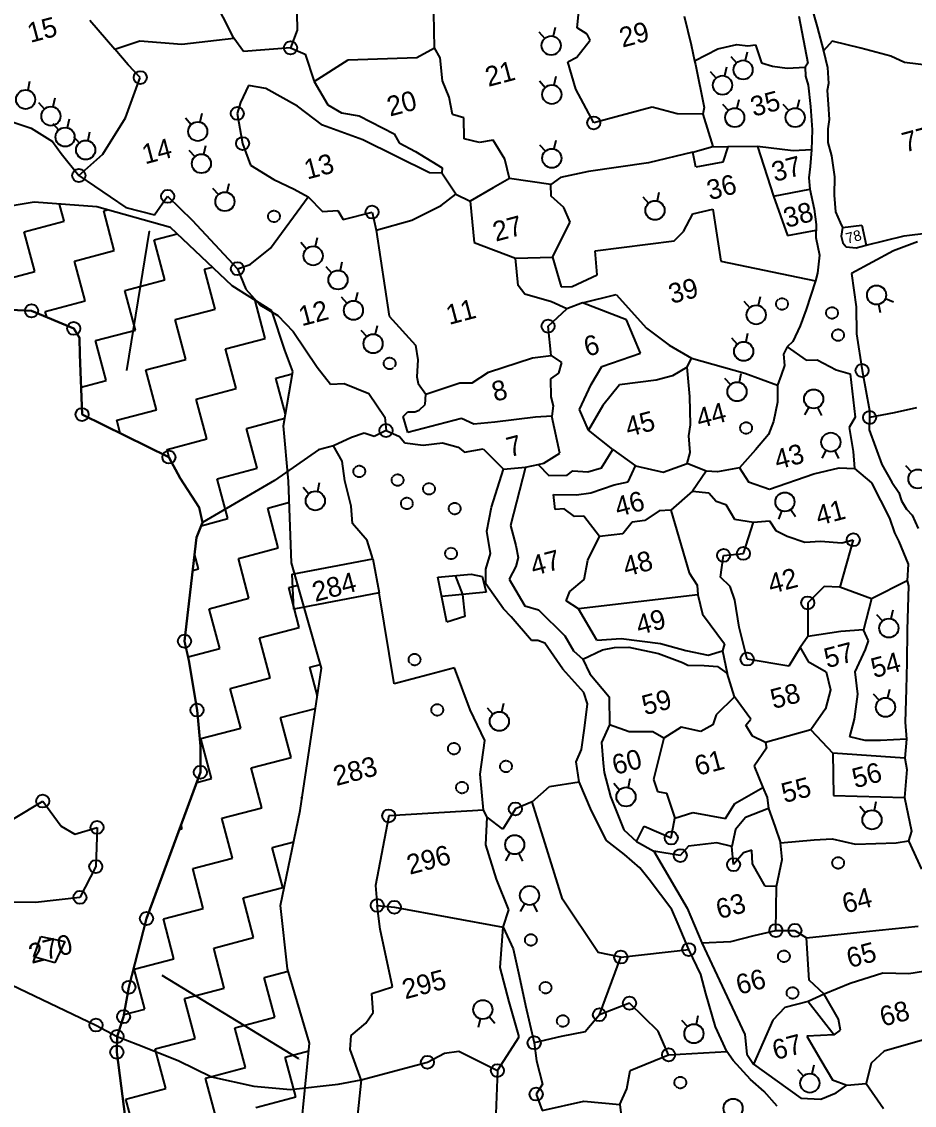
# Model space of a CAD drawing. Header units: metres. Extents: x 330937 to 336084, y 1797906 to 1802493.
# Drawn here: x 332358 to 333215, y 1799853 to 1800894 of the extents above; entities that cross this region are included whole.
import ezdxf
from ezdxf.enums import TextEntityAlignment as Align

# ---------------------------------------------------------------- set-up
doc = ezdxf.new("R2010")
doc.units = ezdxf.units.M
doc.header["$MEASUREMENT"] = 0
doc.linetypes.add('ACAD_ISO02W100', pattern=[15, 12, -3])
for name, color, linetype in [('OFF', 1, 'Continuous'), ('POLY_HATCH', 12, 'Continuous'), ('POLY_PARCEL', 6, 'Continuous'), ('POLY_WATER', 4, 'Continuous'), ('SYM_ABADI', 1, 'Continuous'), ('SYM_ARROW', 1, 'Continuous'), ('TEXT_PARCEL', 7, 'Continuous')]:
    doc.layers.add(name, color=color, linetype=linetype)
doc.styles.add('TEXT_MAP', font='', dxfattribs={"height": 0.4})
doc.styles.get('TEXT_MAP').set_extended_font_data('Kruti Dev 050')

msp = doc.modelspace()

# ---------------------------------------------------------------- linework, layer by layer
for p, q in [((332869.9, 1800888), (332868.1, 1800879.8)), ((332854.2, 1800883.8), (332859.9, 1800877.6)), ((333038.6, 1800860.4), (333044.2, 1800854.2)), ((333054.2, 1800864.5), (333052.4, 1800856.3)), ((333034.5, 1800849.9), (333032.7, 1800841.7)), ((332365.2, 1800836.1), (332363.4, 1800827.9)), ((332854.9, 1800836.8), (332860.5, 1800830.6)), ((332870.5, 1800840.9), (332868.7, 1800832.7)), ((333018.8, 1800845.7), (333024.5, 1800839.5)), ((332373.9, 1800816), (332379.5, 1800809.8)), ((332389.5, 1800820.1), (332387.7, 1800811.9)), ((333030.6, 1800814.6), (333036.3, 1800808.4)), ((333046.3, 1800818.7), (333044.4, 1800810.5)), ((333088.6, 1800814.6), (333094.2, 1800808.4)), ((333104.2, 1800818.7), (333102.4, 1800810.5)), ((332530.5, 1800805.5), (332528.7, 1800797.3)), ((332387.4, 1800796), (332393.1, 1800789.8)), ((332403.1, 1800800.1), (332401.3, 1800791.9)), ((332514.9, 1800801.4), (332520.5, 1800795.1)), ((332407.3, 1800783.5), (332412.9, 1800777.3)), ((332422.9, 1800787.7), (332421.1, 1800779.5)), ((332534, 1800774.5), (332532.2, 1800766.3)), ((332854.9, 1800775.5), (332860.6, 1800769.3)), ((332870.6, 1800779.7), (332868.7, 1800771.5)), ((332518.3, 1800770.4), (332524, 1800764.2)), ((332541, 1800733.9), (332546.6, 1800727.7)), ((332556.6, 1800738), (332554.8, 1800729.8)), ((332954, 1800725.5), (332959.6, 1800719.3)), ((332969.6, 1800729.7), (332967.8, 1800721.5)), ((332625.7, 1800681.9), (332631.3, 1800675.7)), ((332641.3, 1800686), (332639.5, 1800677.8)), ((332649.6, 1800658.7), (332655.2, 1800652.5)), ((332665.2, 1800662.8), (332663.4, 1800654.6)), ((332664.4, 1800629.6), (332670, 1800623.3)), ((332680, 1800633.7), (332678.2, 1800625.5)), ((333066.8, 1800629.4), (333065, 1800621.2)), ((333194.9, 1800624.5), (333187.1, 1800627.7)), ((333051.2, 1800625.2), (333056.8, 1800619)), ((333182.5, 1800614.1), (333180.7, 1800622.2)), ((332683.3, 1800597.6), (332689, 1800591.3)), ((332699, 1800601.7), (332697.1, 1800593.5)), ((333039.2, 1800590.2), (333044.8, 1800583.9)), ((333054.8, 1800594.3), (333053, 1800586.1)), ((333048.4, 1800555.5), (333046.6, 1800547.3)), ((333032.7, 1800551.4), (333038.4, 1800545.2)), ((333109.7, 1800516), (333113.8, 1800523.4)), ((333125.9, 1800515.6), (333122.2, 1800523.2)), ((333126.2, 1800474.5), (333130.2, 1800481.8)), ((333142.4, 1800474.1), (333138.7, 1800481.6)), ((333206.4, 1800467.6), (333212.1, 1800461.4)), ((332643.4, 1800450.7), (332641.6, 1800442.5)), ((332627.8, 1800446.6), (332633.4, 1800440.4)), ((333084.9, 1800415.9), (333087.6, 1800423.8)), ((333100.9, 1800418.3), (333096, 1800425.1)), ((333194.2, 1800328.6), (333192.4, 1800320.4)), ((333178.6, 1800324.4), (333184.2, 1800318.2)), ((333175.3, 1800248.3), (333181, 1800242.1)), ((333191, 1800252.5), (333189.2, 1800244.3)), ((332804.5, 1800234.8), (332810.2, 1800228.6)), ((332820.2, 1800238.9), (332818.3, 1800230.7)), ((332926.2, 1800162.4), (332931.8, 1800156.1)), ((332941.8, 1800166.5), (332940, 1800158.3)), ((333162.4, 1800140.3), (333168, 1800134.1)), ((333178, 1800144.5), (333176.2, 1800136.3)), ((332822.7, 1800088), (332826.7, 1800095.4)), ((332838.9, 1800087.6), (332835.2, 1800095.2)), ((332836.8, 1800039.2), (332840.9, 1800046.6)), ((332853, 1800038.8), (332849.3, 1800046.4)), ((332796.2, 1799928), (332798.2, 1799936.1)), ((332811.9, 1799931.6), (332806.5, 1799938)), ((332991.4, 1799934.9), (332997, 1799928.7)), ((333007, 1799939), (333005.2, 1799930.8)), ((333118.3, 1799891.6), (333116.5, 1799883.4)), ((333102.6, 1799887.4), (333108.3, 1799881.2))]:
    msp.add_line(p, q)
for centre, radius in [((332866.1, 1800870.8), 9.19), ((332615.8, 1800868.6), 6.28), ((333050.4, 1800847.4), 9.19), ((332471.5, 1800840), 6.28), ((333030.7, 1800832.7), 9.19), ((332361.4, 1800819), 9.19), ((332866.7, 1800823.8), 9.19), ((332385.7, 1800803), 9.19), ((332564.7, 1800805.6), 6.28), ((333042.4, 1800801.6), 9.19), ((333100.4, 1800801.6), 9.19), ((332526.7, 1800788.3), 9.19), ((332907, 1800796.5), 6.28), ((332399.3, 1800782.9), 9.19), ((332419.1, 1800770.5), 9.19), ((332569.8, 1800776.6), 6.28), ((332530.2, 1800757.4), 9.19), ((332866.7, 1800762.5), 9.19), ((332412.5, 1800746), 6.28), ((332497.8, 1800726), 6.28), ((332552.8, 1800720.9), 9.19), ((332965.8, 1800712.5), 9.19), ((332694.1, 1800710.9), 6.28), ((332637.5, 1800668.9), 9.19), ((332564.8, 1800656.5), 6.28), ((332661.4, 1800645.7), 9.19), ((333178.6, 1800631.2), 9.19), ((332367.1, 1800616), 6.28), ((332676.2, 1800616.5), 9.19), ((333063, 1800612.2), 9.19), ((332863.1, 1800601.3), 6.28), ((332407.6, 1800599.1), 6.28), ((332695.1, 1800584.5), 9.19), ((333051, 1800577.1), 9.19), ((333164.7, 1800558.7), 6.28), ((333044.6, 1800538.4), 9.19), ((333118.2, 1800531.4), 9.19), ((332415.6, 1800516.4), 6.28), ((333171.9, 1800513.6), 6.28), ((332707.5, 1800501.1), 6.28), ((333134.7, 1800489.9), 9.19), ((332499, 1800475.6), 6.28), ((333218.3, 1800454.6), 9.19), ((332639.6, 1800433.6), 9.19), ((333090.6, 1800432.5), 9.19), ((333156.2, 1800396.2), 6.28), ((333050.7, 1800383.1), 6.28), ((333031.7, 1800381.2), 6.28), ((333112.5, 1800335.5), 6.28), ((333190.4, 1800311.4), 9.19), ((332514, 1800298.8), 6.28), ((333054.3, 1800281.6), 6.28), ((333187.2, 1800235.3), 9.19), ((332526, 1800232.6), 6.28), ((332816.3, 1800221.8), 9.19), ((332529.2, 1800172.9), 6.28), ((332377.9, 1800145.2), 6.28), ((332938, 1800149.3), 9.19), ((332831.7, 1800137.7), 6.28), ((332710.1, 1800131), 6.28), ((333174.2, 1800127.3), 9.19), ((332430, 1800120), 6.28), ((332831.1, 1800103.4), 9.19), ((332981.4, 1800109.8), 6.28), ((332990.1, 1800092.9), 6.28), ((332428.8, 1800082.3), 6.28), ((333041.3, 1800084.2), 6.28), ((332413.6, 1800052.8), 6.28), ((332845.3, 1800054.6), 9.19), ((332699.1, 1800045.1), 6.28), ((332715.5, 1800043.3), 6.28), ((332477.5, 1800032.5), 6.28), ((333081.9, 1800020.9), 6.28), ((333100.2, 1800021.1), 6.28), ((332998.2, 1800002.6), 6.28), ((332933, 1799995.4), 6.28), ((332460.6, 1799966.5), 6.28), ((332800.5, 1799945), 9.19), ((332941.3, 1799951.2), 6.28), ((332455.5, 1799938.2), 6.28), ((332912.4, 1799940.1), 6.28), ((332429, 1799930.1), 6.28), ((333003.2, 1799921.9), 9.19), ((332449.2, 1799919.2), 6.28), ((332449, 1799904.1), 6.28), ((332849.8, 1799913.2), 6.28), ((332747.3, 1799894.4), 6.28), ((332978.9, 1799901.6), 6.28), ((332814.5, 1799886.4), 6.28), ((333114.5, 1799874.4), 9.19), ((332851.7, 1799863.9), 6.28), ((333040.8, 1799850.2), 9.19)]:
    msp.add_circle(centre, radius)
at = {"linetype": 'ACAD_ISO02W100', "ltscale": 0.03}
for centre in [(332599.9, 1800706.7), (333087.8, 1800622.6), (333135.8, 1800614), (333141.6, 1800592.7), (332711, 1800565.5), (333053.3, 1800503.5), (332681.8, 1800461.8), (332718.6, 1800453.5), (332748.8, 1800445.1), (332727.5, 1800431.1), (332773.4, 1800426.1), (332770, 1800383), (332734.9, 1800281.1), (332756.7, 1800232.8), (332772.7, 1800195.6), (332822.7, 1800178.5), (332780.5, 1800158.2), (333141.7, 1800085.9), (332846.6, 1800011.9), (333089.6, 1799996.2), (332860.7, 1799966.1), (333097.9, 1799961), (332877.3, 1799934.1), (332990.1, 1799874.9)]:
    msp.add_circle(centre, 5.61, dxfattribs=at)
at = {"layer": 'OFF'}
for p, q in [((333030.8, 1800289.4), (333035.1, 1800268.1)), ((333150.1, 1799872.3), (333168.6, 1799874))]:
    msp.add_line(p, q, dxfattribs=at)
at = {"layer": 'POLY_HATCH'}
for p, q in [((332369.5, 1800720.3), (332234.8, 1800698.2)), ((332429.7, 1800715.8), (332369.5, 1800720.3)), ((332500.6, 1800696.1), (332429.7, 1800715.8)), ((332559.9, 1800639.9), (332500.6, 1800696.1)), ((332598, 1800616), (332559.9, 1800639.9)), ((332328.3, 1800617.7), (332367.1, 1800616)), ((332367.1, 1800616), (332407.6, 1800599.1)), ((332610.2, 1800578.4), (332598, 1800616)), ((332407.6, 1800599.1), (332413, 1800590)), ((332413, 1800590), (332413.6, 1800574)), ((332617.9, 1800557.8), (332610.2, 1800578.4)), ((332413.6, 1800574), (332415.6, 1800516.4)), ((332609, 1800505.7), (332617.9, 1800557.8)), ((332415.6, 1800516.4), (332499, 1800475.6)), ((332614, 1800452.6), (332609, 1800505.7)), ((332499, 1800475.6), (332509.8, 1800455.2)), ((332509.8, 1800455.2), (332528.1, 1800427.1)), ((332616.7, 1800374), (332614, 1800452.6)), ((332528.1, 1800427.1), (332531.2, 1800412.9)), ((332531.2, 1800412.9), (332525.5, 1800398.3)), ((332525.5, 1800398.3), (332514, 1800298.8)), ((332645.7, 1800273), (332616.7, 1800374)), ((332514, 1800298.8), (332518.2, 1800280.3)), ((332518.2, 1800280.3), (332526, 1800232.6)), ((332625.2, 1800136.2), (332645.7, 1800273)), ((332526, 1800232.6), (332529.2, 1800198.1)), ((332529.2, 1800198.1), (332529.2, 1800172.9)), ((332529.2, 1800172.9), (332492.6, 1800073)), ((332606.2, 1800045.1), (332625.2, 1800136.2)), ((332492.6, 1800073), (332477.5, 1800032.5)), ((332612.9, 1799984.2), (332606.2, 1800045.1)), ((332477.5, 1800032.5), (332460.6, 1799966.5)), ((332634.1, 1799912.8), (332612.9, 1799984.2)), ((332460.6, 1799966.5), (332455.5, 1799938.2)), ((332455.5, 1799938.2), (332449.2, 1799919.2)), ((332449.2, 1799919.2), (332449, 1799904.1)), ((332622.8, 1799801.1), (332634.1, 1799912.8)), ((332449, 1799904.1), (332458.5, 1799829.6))]:
    msp.add_line(p, q, dxfattribs=at)
at = {"layer": 'POLY_HATCH', "linetype": 'Continuous'}
for p, q in [((332398.3, 1800702.1), (332394, 1800718.5)), ((332436.5, 1800712.2), (332439.7, 1800713)), ((332446.6, 1800674), (332436.5, 1800712.2)), ((332360.1, 1800692), (332398.3, 1800702.1)), ((332370.2, 1800653.7), (332360.1, 1800692)), ((332484.8, 1800684.1), (332507.1, 1800690)), ((332495, 1800645.9), (332484.8, 1800684.1)), ((332408.4, 1800663.8), (332446.6, 1800674)), ((332418.5, 1800625.6), (332408.4, 1800663.8)), ((332332, 1800643.6), (332370.2, 1800653.7)), ((332533.2, 1800656), (332540.8, 1800658)), ((332543.3, 1800617.7), (332533.2, 1800656)), ((332456.7, 1800635.7), (332495, 1800645.9)), ((332466.9, 1800597.5), (332456.7, 1800635.7)), ((332380.3, 1800615.5), (332418.5, 1800625.6)), ((332505.1, 1800607.6), (332543.3, 1800617.7)), ((332591.6, 1800589.6), (332582, 1800626)), ((332381.8, 1800609.8), (332380.3, 1800615.5)), ((332515.2, 1800569.4), (332505.1, 1800607.6)), ((332428.6, 1800587.4), (332466.9, 1800597.5)), ((332438.7, 1800549.2), (332428.6, 1800587.4)), ((332553.4, 1800579.5), (332591.6, 1800589.6)), ((332563.5, 1800541.3), (332553.4, 1800579.5)), ((332477, 1800559.3), (332515.2, 1800569.4)), ((332487.1, 1800521.1), (332477, 1800559.3)), ((332601.7, 1800551.4), (332617.5, 1800555.6)), ((332414.7, 1800542.8), (332438.7, 1800549.2)), ((332610.9, 1800516.7), (332601.7, 1800551.4)), ((332525.3, 1800531.2), (332563.5, 1800541.3)), ((332535.4, 1800493), (332525.3, 1800531.2)), ((332448.9, 1800511), (332487.1, 1800521.1)), ((332573.6, 1800503.1), (332610.3, 1800512.8)), ((332452.2, 1800498.5), (332448.9, 1800511)), ((332583.8, 1800464.9), (332573.6, 1800503.1)), ((332497.2, 1800482.9), (332535.4, 1800493)), ((332499.2, 1800475.2), (332497.2, 1800482.9)), ((332545.5, 1800454.7), (332583.8, 1800464.9)), ((332555.6, 1800416.5), (332545.5, 1800454.7)), ((332593.9, 1800426.6), (332614.7, 1800432.2)), ((332604, 1800388.4), (332593.9, 1800426.6)), ((332529.9, 1800409.7), (332555.6, 1800416.5)), ((332565.8, 1800378.3), (332604, 1800388.4)), ((332527.5, 1800368.2), (332523.7, 1800382.7)), ((332575.9, 1800340.1), (332565.8, 1800378.3)), ((332521.8, 1800366.7), (332527.5, 1800368.2)), ((332614.1, 1800350.2), (332622.8, 1800352.5)), ((332624.2, 1800312), (332614.1, 1800350.2)), ((332537.7, 1800330), (332575.9, 1800340.1)), ((332547.8, 1800291.7), (332537.7, 1800330)), ((332586, 1800301.9), (332624.2, 1800312)), ((332596.1, 1800263.6), (332586, 1800301.9)), ((332517.4, 1800283.7), (332547.8, 1800291.7)), ((332634.3, 1800273.8), (332644.7, 1800276.5)), ((332641.6, 1800246.1), (332634.3, 1800273.8)), ((332557.9, 1800253.5), (332596.1, 1800263.6)), ((332568, 1800215.3), (332557.9, 1800253.5)), ((332606.2, 1800225.4), (332639.9, 1800234.3)), ((332616.3, 1800187.2), (332606.2, 1800225.4)), ((332529.8, 1800205.2), (332568, 1800215.3)), ((332539.9, 1800167), (332529.8, 1800205.2)), ((332578.1, 1800177.1), (332616.3, 1800187.2)), ((332588.2, 1800138.9), (332578.1, 1800177.1)), ((332525.7, 1800163.2), (332539.9, 1800167)), ((332626.4, 1800149), (332627.1, 1800149.2)), ((332626.9, 1800147.4), (332626.4, 1800149)), ((332550, 1800128.7), (332588.2, 1800138.9)), ((332560.1, 1800090.5), (332550, 1800128.7)), ((332509.1, 1800117.9), (332511.8, 1800118.6)), ((332511.8, 1800118.6), (332510.7, 1800122.5)), ((332598.3, 1800100.6), (332618.9, 1800106.1)), ((332608.5, 1800062.4), (332598.3, 1800100.6)), ((332521.9, 1800080.4), (332560.1, 1800090.5)), ((332532, 1800042.2), (332521.9, 1800080.4)), ((332570.2, 1800052.3), (332608.5, 1800062.4)), ((332580.3, 1800014.1), (332570.2, 1800052.3)), ((332493.8, 1800032.1), (332532, 1800042.2)), ((332503.9, 1799993.9), (332493.8, 1800032.1)), ((332542.1, 1800004), (332580.3, 1800014.1)), ((332552.2, 1799965.7), (332542.1, 1800004)), ((332465.7, 1799983.7), (332503.9, 1799993.9)), ((332475.8, 1799945.5), (332465.7, 1799983.7)), ((332590.5, 1799975.9), (332613.6, 1799982)), ((332600.6, 1799937.6), (332590.5, 1799975.9)), ((332514, 1799955.6), (332552.2, 1799965.7)), ((332524.1, 1799917.4), (332514, 1799955.6)), ((332455.9, 1799940.3), (332475.8, 1799945.5)), ((332562.4, 1799927.5), (332600.6, 1799937.6)), ((332572.5, 1799889.3), (332562.4, 1799927.5)), ((332485.9, 1799907.3), (332524.1, 1799917.4)), ((332496, 1799869.1), (332485.9, 1799907.3)), ((332610.7, 1799899.4), (332633.3, 1799905.4)), ((332620.8, 1799861.2), (332610.7, 1799899.4)), ((332534.2, 1799879.2), (332572.5, 1799889.3)), ((332544.4, 1799841), (332534.2, 1799879.2)), ((332457.8, 1799859), (332496, 1799869.1)), ((332467.9, 1799820.7), (332457.8, 1799859)), ((332582.6, 1799851.1), (332620.8, 1799861.2))]:
    msp.add_line(p, q, dxfattribs=at)
at = {"layer": 'POLY_PARCEL'}
for p, q in [((332621.2, 1800933.4), (332622.2, 1800885.6)), ((332561.4, 1800877.9), (332541, 1800918.4)), ((332754.1, 1800868.6), (332753.4, 1800901.9)), ((332891.2, 1800887.7), (332892.8, 1800903.6)), ((332993.9, 1800899), (333000.6, 1800871.6)), ((332423.1, 1800895.3), (332447, 1800867.4)), ((332900.6, 1800881.8), (332891.2, 1800887.7)), ((332511.5, 1800872), (332561.4, 1800877.9)), ((332570.8, 1800865.1), (332561.4, 1800877.9)), ((332622.2, 1800885.6), (332615.8, 1800868.6)), ((332903.4, 1800875.9), (332900.6, 1800881.8)), ((332447, 1800867.4), (332471.1, 1800875.4)), ((332459.9, 1800852.4), (332447, 1800867.4)), ((332471.1, 1800875.4), (332511.5, 1800872)), ((332615.8, 1800868.6), (332570.8, 1800865.1)), ((332615.8, 1800868.6), (332629.8, 1800862.4)), ((332737.1, 1800859.4), (332754.1, 1800868.6)), ((332759.6, 1800858.9), (332754.1, 1800868.6)), ((332890.6, 1800859.6), (332903.4, 1800875.9)), ((333000.6, 1800871.6), (333003.9, 1800856)), ((333003.9, 1800856), (333026.2, 1800867.5)), ((333026.2, 1800867.5), (333044.3, 1800871.9)), ((333044.3, 1800871.9), (333055.1, 1800870.6)), ((333055.1, 1800870.6), (333062.2, 1800871.4)), ((333062.2, 1800871.4), (333068.2, 1800854.2)), ((333135.8, 1800874.9), (333127.6, 1800865.7)), ((333163.6, 1800868.3), (333135.8, 1800874.9)), ((333192.4, 1800860.7), (333163.6, 1800868.3)), ((332629.8, 1800862.4), (332638.4, 1800836.3)), ((332638.4, 1800836.3), (332671.1, 1800857.2)), ((332671.1, 1800857.2), (332737.1, 1800859.4)), ((332761.6, 1800836.9), (332759.6, 1800858.9)), ((332882.2, 1800855), (332890.6, 1800859.6)), ((333205.3, 1800854.5), (333192.4, 1800860.7)), ((332471.5, 1800840), (332459.9, 1800852.4)), ((332889.7, 1800828.9), (332882.2, 1800855)), ((333003.9, 1800856), (333004.7, 1800852.5)), ((333004.7, 1800852.5), (333012.9, 1800811.3)), ((333068.2, 1800854.2), (333078.5, 1800851)), ((333078.5, 1800851), (333092.9, 1800849.2)), ((333092.9, 1800849.2), (333110, 1800850.1)), ((333242, 1800850.2), (333205.3, 1800854.5)), ((332457.3, 1800801.2), (332471.5, 1800840)), ((332638.4, 1800836.3), (332651.5, 1800814)), ((332768.3, 1800821.2), (332761.6, 1800836.9)), ((332575.4, 1800832.5), (332567.7, 1800816.2)), ((332592, 1800829.6), (332575.4, 1800832.5)), ((332622.4, 1800812.6), (332592, 1800829.6)), ((332907, 1800796.5), (332889.7, 1800828.9)), ((332567.7, 1800816.2), (332564.7, 1800805.6)), ((332771.5, 1800804.6), (332768.3, 1800821.2)), ((332564.7, 1800805.6), (332569.8, 1800776.6)), ((332646.6, 1800794.4), (332622.4, 1800812.6)), ((332651.5, 1800814), (332664.8, 1800806.3)), ((332664.8, 1800806.3), (332681.8, 1800803.3)), ((332782.3, 1800801.2), (332771.5, 1800804.6)), ((332963.2, 1800811.6), (332907, 1800796.5)), ((332987.1, 1800805.3), (332963.2, 1800811.6)), ((333011.8, 1800805), (332987.1, 1800805.3)), ((333012.9, 1800811.3), (333011.8, 1800805)), ((333011.8, 1800805), (333021.5, 1800773.7)), ((332347.6, 1800797.8), (332366.6, 1800791.5)), ((332435.6, 1800766.4), (332457.3, 1800801.2)), ((332685.4, 1800780.1), (332646.6, 1800794.4)), ((332681.8, 1800803.3), (332715.2, 1800785.9)), ((332782.6, 1800781.3), (332782.3, 1800801.2)), ((332366.6, 1800791.5), (332387.2, 1800778.5)), ((332715.2, 1800785.9), (332720, 1800777.2)), ((332387.2, 1800778.5), (332395.6, 1800767.1)), ((332569.8, 1800776.6), (332577.5, 1800755.8)), ((332749.3, 1800748.6), (332685.4, 1800780.1)), ((332720, 1800777.2), (332735.9, 1800769)), ((332797.3, 1800777.7), (332782.6, 1800781.3)), ((332810.5, 1800780), (332797.3, 1800777.7)), ((332821.5, 1800761.7), (332810.5, 1800780)), ((333002.3, 1800768.3), (333021.5, 1800773.7)), ((333021.5, 1800773.7), (333035.7, 1800773.5)), ((333035.7, 1800773.5), (333031, 1800758.7)), ((333064.1, 1800773.7), (333035.7, 1800773.5)), ((333098.4, 1800769.7), (333064.1, 1800773.7)), ((333064.1, 1800773.7), (333079.6, 1800726.2)), ((332395.6, 1800767.1), (332412.5, 1800746)), ((332412.5, 1800746), (332435.6, 1800766.4)), ((332735.9, 1800769), (332761.3, 1800753.2)), ((333002.3, 1800768.3), (332959.5, 1800758.2)), ((333004.9, 1800754), (333002.3, 1800768.3)), ((333116.2, 1800770.5), (333098.4, 1800769.7)), ((332577.5, 1800755.8), (332599.7, 1800742.1)), ((332761.3, 1800753.2), (332761.2, 1800748.2)), ((332826.2, 1800743), (332821.5, 1800761.7)), ((332959.5, 1800758.2), (332901.9, 1800749.8)), ((333031, 1800758.7), (333004.9, 1800754)), ((332412.5, 1800746), (332457.8, 1800715.4)), ((332599.7, 1800742.1), (332619.3, 1800733)), ((332761.2, 1800748.2), (332749.3, 1800748.6)), ((332774.4, 1800727.9), (332761.2, 1800748.2)), ((332826.2, 1800743), (332810.4, 1800734.2)), ((332865.8, 1800737.5), (332826.2, 1800743)), ((332875.1, 1800744.2), (332865.8, 1800737.5)), ((332901.9, 1800749.8), (332875.1, 1800744.2)), ((332619.3, 1800733), (332632.7, 1800725.5)), ((332810.4, 1800734.2), (332788.3, 1800721.3)), ((332866, 1800726.1), (332865.8, 1800737.5)), ((333079.6, 1800726.2), (333114.4, 1800732.7)), ((332485.1, 1800708.1), (332497.8, 1800726)), ((332497.8, 1800726), (332521.3, 1800703.2)), ((332596.5, 1800676.2), (332632.7, 1800725.5)), ((332632.7, 1800725.5), (332646.5, 1800711.4)), ((332760.4, 1800717.1), (332774.4, 1800727.9)), ((332774.4, 1800727.9), (332788.3, 1800721.3)), ((332788.3, 1800721.3), (332792.3, 1800681.5)), ((332878.4, 1800715.3), (332866, 1800726.1)), ((333079.6, 1800726.2), (333093.2, 1800688.3)), ((332457.8, 1800715.4), (332485.1, 1800708.1)), ((332646.5, 1800711.4), (332661.1, 1800712.3)), ((332661.1, 1800712.3), (332666.3, 1800703.6)), ((332666.3, 1800703.6), (332694.1, 1800710.9)), ((332694.1, 1800710.9), (332698.1, 1800693.6)), ((332732.2, 1800703.1), (332760.4, 1800717.1)), ((332884.2, 1800701.3), (332878.4, 1800715.3)), ((333002.2, 1800709.3), (333021.2, 1800713.7)), ((333021.2, 1800713.7), (333029.1, 1800663.7)), ((332521.3, 1800703.2), (332564.8, 1800656.5)), ((332698.1, 1800693.6), (332732.2, 1800703.1)), ((332867.5, 1800667.7), (332884.2, 1800701.3)), ((332993.2, 1800692.1), (333002.2, 1800709.3)), ((332698.1, 1800693.6), (332710.4, 1800611)), ((332984.2, 1800683.2), (332993.2, 1800692.1)), ((333093.2, 1800688.3), (333120.5, 1800693.6)), ((333145.8, 1800695.9), (333164.4, 1800698.2)), ((333164.4, 1800698.2), (333168.5, 1800679.1)), ((332792.3, 1800681.5), (332831.7, 1800666.5)), ((332908.4, 1800673.8), (332984.2, 1800683.2)), ((332576.9, 1800660.4), (332596.5, 1800676.2)), ((332910.4, 1800650.6), (332908.4, 1800673.8)), ((332564.8, 1800656.5), (332576.9, 1800660.4)), ((332831.7, 1800666.5), (332867.5, 1800667.7)), ((332834.4, 1800640.5), (332831.7, 1800666.5)), ((332867.5, 1800667.7), (332875.7, 1800639)), ((333029.1, 1800663.7), (333119.9, 1800644.8)), ((332564.8, 1800656.5), (332572.9, 1800636.9)), ((332886.3, 1800639.4), (332910.4, 1800650.6)), ((332840.7, 1800632.1), (332834.4, 1800640.5)), ((332875.7, 1800639), (332886.3, 1800639.4)), ((332572.9, 1800636.9), (332586.4, 1800621.7)), ((332866.4, 1800624.7), (332840.7, 1800632.1)), ((332896.1, 1800623.8), (332928.4, 1800631.7)), ((332928.4, 1800631.7), (332957.8, 1800599.4)), ((332367.1, 1800616), (332328.3, 1800617.7)), ((332586.4, 1800621.7), (332603.5, 1800611.7)), ((332863.1, 1800601.3), (332881.3, 1800618)), ((332881.3, 1800618), (332866.4, 1800624.7)), ((332896.1, 1800623.8), (332881.3, 1800618)), ((332938.6, 1800607.3), (332896.1, 1800623.8)), ((332407.6, 1800599.1), (332367.1, 1800616)), ((332603.5, 1800611.7), (332618.5, 1800596.1)), ((332710.4, 1800611), (332735.7, 1800583)), ((332952, 1800575.5), (332938.6, 1800607.3)), ((332413, 1800590), (332407.6, 1800599.1)), ((332618.5, 1800596.1), (332641.4, 1800561.8)), ((332866, 1800573), (332863.1, 1800601.3)), ((332957.8, 1800599.4), (332979.3, 1800583.2)), ((332413.6, 1800574), (332413, 1800590)), ((332735.7, 1800583), (332738.2, 1800568.9)), ((332914.7, 1800562.6), (332952, 1800575.5)), ((332979.3, 1800583.2), (333001, 1800570.6)), ((333092.9, 1800581.5), (333089.3, 1800574.5)), ((332415.6, 1800516.4), (332413.6, 1800574)), ((332738.2, 1800568.9), (332737.2, 1800552.6)), ((332805.9, 1800557.1), (332848.1, 1800570.9)), ((332848.1, 1800570.9), (332866, 1800573)), ((332866, 1800573), (332876, 1800566.3)), ((332876, 1800566.3), (332873.1, 1800556.1)), ((332996.8, 1800562), (333001, 1800570.6)), ((333001, 1800570.6), (333052.2, 1800556.3)), ((333089.3, 1800574.5), (333090.3, 1800563.6)), ((332641.4, 1800561.8), (332654.3, 1800545.7)), ((332790.1, 1800547), (332805.9, 1800557.1)), ((332873.1, 1800556.1), (332865.5, 1800550.6)), ((332904.4, 1800545.4), (332914.7, 1800562.6)), ((332996.8, 1800562), (332982.7, 1800553.7)), ((332999.3, 1800533.6), (332996.8, 1800562)), ((333052.2, 1800556.3), (333083.3, 1800544.5)), ((333090.3, 1800563.6), (333086.9, 1800554.1)), ((332654.3, 1800545.7), (332667.3, 1800546.2)), ((332667.3, 1800546.2), (332690.9, 1800536.5)), ((332737.2, 1800552.6), (332738.3, 1800546.4)), ((332738.3, 1800546.4), (332745.8, 1800536.1)), ((332745.8, 1800536.1), (332778.5, 1800546.9)), ((332778.5, 1800546.9), (332790.1, 1800547)), ((332865.5, 1800550.6), (332865.7, 1800533.5)), ((332893.2, 1800521.4), (332904.4, 1800545.4)), ((332931.7, 1800545), (332915.7, 1800525.1)), ((332966.9, 1800549.5), (332931.7, 1800545)), ((332982.7, 1800553.7), (332966.9, 1800549.5)), ((333086.9, 1800554.1), (333083.3, 1800544.5)), ((333083.3, 1800544.5), (333083.5, 1800528.4)), ((332690.9, 1800536.5), (332706.3, 1800513.8)), ((332745, 1800526), (332745.8, 1800536.1)), ((332999.8, 1800506.4), (332999.3, 1800533.6)), ((332739.5, 1800520.7), (332745, 1800526)), ((332865.7, 1800533.5), (332868.1, 1800524.7)), ((332868.1, 1800524.7), (332866.8, 1800515)), ((332915.7, 1800525.1), (332902.1, 1800501.5)), ((333083.5, 1800528.4), (333079.5, 1800509.6)), ((332499, 1800475.6), (332415.6, 1800516.4)), ((332706.3, 1800513.8), (332707.5, 1800501.1)), ((332724, 1800514.5), (332728.4, 1800519)), ((332728.4, 1800499.3), (332724, 1800514.5)), ((332728.4, 1800519), (332735.2, 1800519.1)), ((332735.2, 1800519.1), (332739.5, 1800520.7)), ((332851.2, 1800513.8), (332812.1, 1800509.1)), ((332866.8, 1800515), (332851.2, 1800513.8)), ((332874.5, 1800479.3), (332866.8, 1800515)), ((332902.1, 1800501.5), (332893.2, 1800521.4)), ((333195.6, 1800518.2), (333171.9, 1800513.6)), ((333217.1, 1800522.9), (333195.6, 1800518.2)), ((332779.9, 1800512.5), (332728.4, 1800499.3)), ((332792, 1800507.2), (332779.9, 1800512.5)), ((332812.1, 1800509.1), (332792, 1800507.2)), ((332998.2, 1800496.1), (332999.8, 1800506.4)), ((333079.5, 1800509.6), (333074.7, 1800497.2)), ((332674.4, 1800494.5), (332657, 1800486.3)), ((332686.4, 1800498.4), (332674.4, 1800494.5)), ((332696, 1800495.2), (332686.4, 1800498.4)), ((332707.5, 1800501.1), (332696, 1800495.2)), ((332707.5, 1800501.1), (332720.4, 1800495.5)), ((332720.4, 1800495.5), (332725.6, 1800489.2)), ((332925.3, 1800482.8), (332902.1, 1800501.5)), ((332999.6, 1800480.1), (332998.2, 1800496.1)), ((333074.7, 1800497.2), (333062.2, 1800482.4)), ((332642.8, 1800482.5), (332600.5, 1800453.2)), ((332657, 1800486.3), (332642.8, 1800482.5)), ((332665.5, 1800471.8), (332657, 1800486.3)), ((332725.6, 1800489.2), (332743.3, 1800487)), ((332743.3, 1800487), (332761.6, 1800489.3)), ((332761.6, 1800489.3), (332776.8, 1800485.1)), ((332776.8, 1800485.1), (332782.8, 1800480.3)), ((332782.8, 1800480.3), (332800.9, 1800483.4)), ((332800.9, 1800483.4), (332820.2, 1800464)), ((332914.4, 1800465.4), (332925.3, 1800482.8)), ((332925.3, 1800482.8), (332947.1, 1800467.2)), ((333062.2, 1800482.4), (333046.9, 1800465.4)), ((332509.8, 1800455.2), (332499, 1800475.6)), ((332668.1, 1800452.9), (332665.5, 1800471.8)), ((332859.1, 1800469.6), (332874.5, 1800479.3)), ((332996.6, 1800469.4), (332999.6, 1800480.1)), ((332841.6, 1800465.8), (332853.6, 1800468.4)), ((332853.6, 1800468.4), (332859.1, 1800469.6)), ((332853.6, 1800468.4), (332863.9, 1800457.8)), ((332881.6, 1800458.1), (332886.9, 1800462.5)), ((332886.9, 1800462.5), (332901.3, 1800461.3)), ((332901.3, 1800461.3), (332914.4, 1800465.4)), ((332939.9, 1800451.7), (332947.1, 1800467.2)), ((332947.1, 1800467.2), (332973.6, 1800461.2)), ((332973.6, 1800461.2), (332996.6, 1800469.4)), ((333015, 1800461.9), (332996.6, 1800469.4)), ((333015, 1800461.9), (333001.8, 1800442.7)), ((333026, 1800461.4), (333015, 1800461.9)), ((333046.9, 1800465.4), (333026, 1800461.4)), ((333046.9, 1800465.4), (333055.5, 1800451.9)), ((333118.2, 1800459.6), (333142.8, 1800465.1)), ((333142.8, 1800465.1), (333157.4, 1800464.5)), ((332528.1, 1800427.1), (332509.8, 1800455.2)), ((332600.5, 1800453.2), (332531.2, 1800412.9)), ((332673.9, 1800428.6), (332668.1, 1800452.9)), ((332863.9, 1800457.8), (332881.6, 1800458.1)), ((332926.5, 1800448.8), (332939.9, 1800451.7)), ((333055.5, 1800451.9), (333075.7, 1800444.7)), ((333075.7, 1800444.7), (333118.2, 1800459.6)), ((332890.5, 1800439.2), (332904.1, 1800441.2)), ((332904.1, 1800441.2), (332926.5, 1800448.8)), ((333001.8, 1800442.7), (332981, 1800424.7)), ((333001.8, 1800442.7), (333017.5, 1800441.1)), ((333017.5, 1800441.1), (333024.6, 1800433.4)), ((332869.8, 1800425.3), (332868.3, 1800439.6)), ((332868.3, 1800439.6), (332890.5, 1800439.2)), ((333024.6, 1800433.4), (333033.9, 1800430.2)), ((333033.9, 1800430.2), (333042.2, 1800416)), ((332531.2, 1800412.9), (332528.1, 1800427.1)), ((332675.2, 1800411.8), (332673.9, 1800428.6)), ((332878.7, 1800425.9), (332869.8, 1800425.3)), ((332888.6, 1800418.4), (332878.7, 1800425.9)), ((332969.9, 1800424), (332955.9, 1800414.7)), ((332981, 1800424.7), (332969.9, 1800424)), ((332981, 1800424.7), (332998.7, 1800364.3)), ((332525.5, 1800398.3), (332531.2, 1800412.9)), ((332689.4, 1800395.6), (332675.2, 1800411.8)), ((332897.5, 1800419), (332888.6, 1800418.4)), ((332912.4, 1800399.2), (332897.5, 1800419)), ((332943.8, 1800413.2), (332934.9, 1800401.8)), ((332955.9, 1800414.7), (332943.8, 1800413.2)), ((333042.2, 1800416), (333060.3, 1800413)), ((333050.7, 1800383.1), (333060.3, 1800413)), ((333060.3, 1800413), (333075.7, 1800414.5)), ((333075.7, 1800414.5), (333081.9, 1800405)), ((332901.4, 1800376.5), (332912.4, 1800399.2)), ((332934.9, 1800401.8), (332912.4, 1800399.2)), ((333081.9, 1800405), (333092.9, 1800399.5)), ((333092.9, 1800399.5), (333109.7, 1800393.9)), ((332514, 1800298.8), (332525.5, 1800398.3)), ((332694.7, 1800377.9), (332689.4, 1800395.6)), ((333109.7, 1800393.9), (333124.8, 1800394.7)), ((333124.8, 1800394.7), (333145.3, 1800393.3)), ((333156.2, 1800396.2), (333143.4, 1800350.6)), ((333145.3, 1800393.3), (333156.2, 1800396.2)), ((332617.5, 1800363), (332694.7, 1800377.9)), ((332694.7, 1800377.9), (332700.9, 1800345.2)), ((333028.7, 1800360.3), (333031.7, 1800381.2)), ((333031.7, 1800381.2), (333050.7, 1800383.1)), ((332897.8, 1800358), (332901.4, 1800376.5)), ((332619, 1800329.6), (332617.5, 1800363)), ((332883.9, 1800346.4), (332897.8, 1800358)), ((332998.7, 1800364.3), (333006.3, 1800352.7)), ((333038, 1800351.2), (333028.7, 1800360.3)), ((333208, 1800356.8), (333173.8, 1800339.6)), ((332880.5, 1800337.6), (332883.9, 1800346.4)), ((333006.3, 1800352.7), (333007.1, 1800343.3)), ((333042.5, 1800338.1), (333038, 1800351.2)), ((333128.4, 1800351.3), (333112.5, 1800335.5)), ((333143.4, 1800350.6), (333128.4, 1800351.3)), ((333173.8, 1800339.6), (333143.4, 1800350.6)), ((332700.9, 1800345.2), (332619, 1800329.6)), ((332715.4, 1800257.8), (332700.9, 1800345.2)), ((332892.2, 1800329.9), (332880.5, 1800337.6)), ((333007.1, 1800343.3), (332892.2, 1800329.9)), ((333007.1, 1800343.3), (333011.4, 1800324.7)), ((333046.7, 1800312.3), (333042.5, 1800338.1)), ((333173.8, 1800339.6), (333166, 1800309.8)), ((332910, 1800299.7), (332892.2, 1800329.9)), ((333112.5, 1800335.5), (333112.5, 1800303.2)), ((333011.4, 1800324.7), (333032.6, 1800296.3)), ((333054.3, 1800281.6), (333046.7, 1800312.3)), ((333144.4, 1800308.1), (333112.5, 1800303.2)), ((333166, 1800309.8), (333144.4, 1800308.1)), ((333171, 1800299.2), (333166, 1800309.8)), ((332518.2, 1800280.3), (332514, 1800298.8)), ((332910, 1800299.7), (332933.4, 1800301.3)), ((332933.4, 1800301.3), (332971.2, 1800296.7)), ((332971.2, 1800296.7), (332995.3, 1800290)), ((333032.6, 1800296.3), (333030.8, 1800289.4)), ((333112.5, 1800303.2), (333105.1, 1800292.8)), ((333167.9, 1800290.9), (333171, 1800299.2)), ((332896.5, 1800281.4), (332915.5, 1800290.4)), ((332915.5, 1800290.4), (332926.9, 1800292.6)), ((332926.9, 1800292.6), (332940.6, 1800293.2)), ((332940.6, 1800293.2), (332969.2, 1800286.9)), ((332969.2, 1800286.9), (332992.2, 1800278.4)), ((332995.3, 1800290), (333016.9, 1800285.3)), ((333016.9, 1800285.3), (333030.8, 1800289.4)), ((333105.1, 1800292.8), (333094.2, 1800274.7)), ((333105.1, 1800292.8), (333113, 1800279.4)), ((333158.2, 1800269.3), (333167.9, 1800290.9)), ((332526, 1800232.6), (332518.2, 1800280.3)), ((332992.2, 1800278.4), (332997.5, 1800275.9)), ((332997.5, 1800275.9), (333013, 1800275.4)), ((333013, 1800275.4), (333026.3, 1800274.4)), ((333035.1, 1800268.1), (333026.3, 1800274.4)), ((333094.2, 1800274.7), (333054.3, 1800281.6)), ((333113, 1800279.4), (333130.3, 1800269.4)), ((332749.3, 1800266.8), (332715.4, 1800257.8)), ((332773.4, 1800273.2), (332749.3, 1800266.8)), ((332788.3, 1800232.9), (332773.4, 1800273.2)), ((333042.1, 1800245.2), (333035.1, 1800268.1)), ((333130.3, 1800269.4), (333134.4, 1800252)), ((333160.7, 1800247.9), (333158.2, 1800269.3)), ((333042.1, 1800245.2), (333024.5, 1800228.2)), ((333057.9, 1800223.8), (333042.1, 1800245.2)), ((333134.4, 1800252), (333129.5, 1800233.9)), ((333157.3, 1800224), (333160.7, 1800247.9)), ((332529.2, 1800198.1), (332526, 1800232.6)), ((332802.3, 1800203.5), (332788.3, 1800232.9)), ((333129.5, 1800233.9), (333115.4, 1800213.8)), ((333024.5, 1800228.2), (333021.3, 1800218.5)), ((333053.2, 1800218.1), (333057.9, 1800223.8)), ((333153, 1800207), (333157.3, 1800224)), ((332941.1, 1800211.8), (332922.1, 1800218.5)), ((332963.7, 1800211.6), (332941.1, 1800211.8)), ((332974.3, 1800205.6), (332963.7, 1800211.6)), ((332990.9, 1800216.2), (332974.3, 1800205.6)), ((333009.8, 1800211.9), (332990.9, 1800216.2)), ((333021.3, 1800218.5), (333009.8, 1800211.9)), ((333059.6, 1800207.5), (333053.2, 1800218.1)), ((333115.4, 1800213.8), (333071.8, 1800201.4)), ((333115.4, 1800213.8), (333136.6, 1800191.2)), ((332798, 1800171), (332802.3, 1800203.5)), ((332974.3, 1800205.6), (332964.3, 1800165.9)), ((333071.8, 1800201.4), (333059.6, 1800207.5)), ((333071.8, 1800201.4), (333072.8, 1800195.9)), ((333167.7, 1800203.4), (333153, 1800207)), ((333182.3, 1800203.3), (333167.7, 1800203.4)), ((333207.3, 1800204.7), (333182.3, 1800203.3)), ((332529.2, 1800172.9), (332529.2, 1800198.1)), ((333072.8, 1800195.9), (333061, 1800178.7)), ((333136.6, 1800191.2), (333137.3, 1800150.5)), ((333205.8, 1800186.5), (333136.6, 1800191.2)), ((332492.6, 1800073), (332529.2, 1800172.9)), ((332801.1, 1800136.6), (332798, 1800171)), ((333061, 1800178.7), (333069.4, 1800158.4)), ((332847.9, 1800144.6), (332864.4, 1800159.2)), ((332864.4, 1800159.2), (332893.1, 1800163.7)), ((332964.3, 1800165.9), (332968.2, 1800154.5)), ((332968.2, 1800154.5), (332977, 1800152.9)), ((332977, 1800152.9), (332980.3, 1800142.3)), ((333042.5, 1800143), (333069.4, 1800158.4)), ((333069.4, 1800158.4), (333073.5, 1800148.7)), ((333073.5, 1800148.7), (333074.7, 1800138.2)), ((333137.3, 1800150.5), (333205.4, 1800148.6)), ((332349.8, 1800128.2), (332377.9, 1800145.2)), ((332377.9, 1800145.2), (332395.4, 1800121.2)), ((332847.9, 1800144.6), (332831.7, 1800137.7)), ((332877, 1800051), (332847.9, 1800144.6)), ((332980.3, 1800142.3), (332985, 1800128.7)), ((333033.6, 1800128.6), (333042.5, 1800143)), ((333074.7, 1800138.2), (333052.8, 1800129.6)), ((333074.7, 1800138.2), (333081, 1800121.3)), ((332710.1, 1800131), (332697.5, 1800064.3)), ((332801.1, 1800136.6), (332710.1, 1800131)), ((332804.5, 1800129.8), (332801.1, 1800136.6)), ((332803.3, 1800103.3), (332804.5, 1800129.8)), ((332819.7, 1800118.2), (332804.5, 1800129.8)), ((332831.7, 1800137.7), (332819.7, 1800118.2)), ((332981.4, 1800109.8), (332985, 1800128.7)), ((332985, 1800128.7), (333002.1, 1800134.4)), ((333002.1, 1800134.4), (333033.6, 1800128.6)), ((333052.8, 1800129.6), (333043.2, 1800118.1)), ((332395.4, 1800121.2), (332408.6, 1800113.5)), ((332408.6, 1800113.5), (332430, 1800120)), ((332430, 1800120), (332428.8, 1800082.3)), ((332948, 1800106.5), (332955.4, 1800121.2)), ((332955.4, 1800121.2), (332981.4, 1800109.8)), ((333043.2, 1800118.1), (333039.5, 1800101.7)), ((333081, 1800121.3), (333086.3, 1800105.1)), ((333086.3, 1800105.1), (333118.6, 1800108.1)), ((333118.6, 1800108.1), (333135.8, 1800109)), ((333135.8, 1800109), (333158.3, 1800104)), ((333197.5, 1800105.2), (333209.3, 1800107.1)), ((332813.7, 1800070.3), (332803.3, 1800103.3)), ((332990.1, 1800092.9), (332964.8, 1800097.1)), ((332997.9, 1800102.1), (332990.1, 1800092.9)), ((333025.3, 1800105), (332997.9, 1800102.1)), ((333039.5, 1800101.7), (333025.3, 1800105)), ((333041.3, 1800084.2), (333039.5, 1800101.7)), ((333058.7, 1800098.1), (333050.8, 1800095.4)), ((333059.4, 1800085.1), (333058.7, 1800098.1)), ((333087.8, 1800089), (333086.3, 1800105.1)), ((333158.3, 1800104), (333197.5, 1800105.2)), ((333050.8, 1800095.4), (333041.3, 1800084.2)), ((333082.6, 1800063.3), (333087.8, 1800089)), ((332428.8, 1800082.3), (332413.6, 1800052.8)), ((333071.5, 1800063.6), (333059.4, 1800085.1)), ((332477.5, 1800032.5), (332492.6, 1800073)), ((332825.6, 1800040.8), (332813.7, 1800070.3)), ((332697.5, 1800064.3), (332699.1, 1800045.1)), ((333082.6, 1800063.3), (333071.5, 1800063.6)), ((333081.9, 1800020.9), (333082.6, 1800063.3)), ((332371, 1800047.9), (332342.2, 1800048.2)), ((332413.6, 1800052.8), (332371, 1800047.9)), ((332701.8, 1800022.3), (332699.1, 1800045.1)), ((332699.1, 1800045.1), (332715.5, 1800043.3)), ((332911.2, 1799999.9), (332877, 1800051)), ((332715.5, 1800043.3), (332819.9, 1800024.3)), ((332819.9, 1800024.3), (332825.6, 1800040.8)), ((332460.6, 1799966.5), (332477.5, 1800032.5)), ((332817, 1799985.3), (332819.9, 1800024.3)), ((332819.9, 1800024.3), (332829.5, 1800003.2)), ((333168.6, 1800019.9), (333218.7, 1800025)), ((332369.2, 1799995.6), (332375.9, 1800015.2)), ((332375.9, 1800015.2), (332399, 1800010.4)), ((332713.6, 1799967), (332701.8, 1800022.3)), ((333038.7, 1800010.4), (333061.1, 1800016.3)), ((333061.1, 1800016.3), (333081.9, 1800020.9)), ((333081.9, 1800020.9), (333100.2, 1800021.1)), ((333100.2, 1800021.1), (333111.3, 1800014)), ((333111.3, 1800014), (333168.6, 1800019.9)), ((333113.8, 1799973.3), (333111.3, 1800014)), ((332399, 1800010.4), (332389.5, 1799990)), ((332829.5, 1800003.2), (332835.5, 1799977.3)), ((333010.7, 1800009.1), (333038.7, 1800010.4)), ((332389.5, 1799990), (332369.2, 1799995.6)), ((332933, 1799995.4), (332911.2, 1799999.9)), ((332912.4, 1799940.1), (332933, 1799995.4)), ((332933, 1799995.4), (332998.2, 1800002.6)), ((332314.3, 1799984.8), (332429, 1799930.1)), ((332825.7, 1799952.4), (332817, 1799985.3)), ((333244.9, 1799985.1), (333209.6, 1799979.4)), ((332835.5, 1799977.3), (332841.3, 1799948.8)), ((333128.4, 1799959.7), (333113.8, 1799973.3)), ((333184.6, 1799980.1), (333153.3, 1799970)), ((333209.6, 1799979.4), (333184.6, 1799980.1)), ((332455.5, 1799938.2), (332460.6, 1799966.5)), ((332694, 1799960.6), (332713.6, 1799967)), ((333153.3, 1799970), (333128.4, 1799959.7)), ((332695.2, 1799942.1), (332694, 1799960.6)), ((332835.4, 1799918.9), (332825.7, 1799952.4)), ((332941.3, 1799951.2), (332912.4, 1799940.1)), ((332969, 1799924.2), (332941.3, 1799951.2)), ((333112.8, 1799952.9), (333090.4, 1799946.9)), ((333128.4, 1799959.7), (333112.8, 1799952.9)), ((333112.8, 1799952.9), (333137.8, 1799920.9)), ((333142.1, 1799935.8), (333128.4, 1799959.7)), ((332688.1, 1799932), (332695.2, 1799942.1)), ((332841.3, 1799948.8), (332849.8, 1799913.2)), ((333090.4, 1799946.9), (333079, 1799934.7)), ((332429, 1799930.1), (332449.2, 1799919.2)), ((332449.2, 1799919.2), (332455.5, 1799938.2)), ((332674.1, 1799920.1), (332688.1, 1799932)), ((332912.4, 1799940.1), (332898.7, 1799923.6)), ((333079, 1799934.7), (333060.4, 1799892.5)), ((333144, 1799925.3), (333142.1, 1799935.8)), ((332673.1, 1799906.8), (332674.1, 1799920.1)), ((332898.7, 1799923.6), (332875.8, 1799919.2)), ((332978.9, 1799901.6), (332969, 1799924.2)), ((333137.8, 1799920.9), (333111.5, 1799919.5)), ((333137.8, 1799920.9), (333144, 1799925.3)), ((332449, 1799904.1), (332449.2, 1799919.2)), ((332449.2, 1799919.2), (332469.3, 1799911.6)), ((332469.3, 1799911.6), (332508, 1799896.2)), ((332814.5, 1799886.4), (332835.4, 1799918.9)), ((332875.8, 1799919.2), (332849.8, 1799913.2)), ((332849.8, 1799913.2), (332851.9, 1799895.7)), ((333111.5, 1799919.5), (333125, 1799896.4)), ((333227.1, 1799917), (333186, 1799905.2)), ((332458.5, 1799829.6), (332449, 1799904.1)), ((332683.5, 1799877.5), (332673.1, 1799906.8)), ((332747.3, 1799894.4), (332763.6, 1799903.1)), ((332763.6, 1799903.1), (332777.3, 1799905)), ((332777.3, 1799905), (332814.5, 1799886.4)), ((332942.1, 1799886.5), (332978.9, 1799901.6)), ((332978.9, 1799901.6), (333034.8, 1799904.9)), ((333186, 1799905.2), (333173.5, 1799893.6)), ((332508, 1799896.2), (332540, 1799880.3)), ((332683.5, 1799877.5), (332747.3, 1799894.4)), ((332851.9, 1799895.7), (332857.8, 1799873.3)), ((333125, 1799896.4), (333136.4, 1799877.4)), ((333173.5, 1799893.6), (333168.6, 1799874)), ((332540, 1799880.3), (332580.5, 1799871.5)), ((332814.5, 1799886.4), (332811.6, 1799810.4)), ((332938.8, 1799868.8), (332942.1, 1799886.5)), ((332580.5, 1799871.5), (332615.8, 1799868.4)), ((332615.8, 1799868.4), (332661.5, 1799873.4)), ((332661.5, 1799873.4), (332683.5, 1799877.5)), ((332683.5, 1799877.5), (332669.4, 1799741.2)), ((332857.8, 1799873.3), (332851.7, 1799863.9)), ((332932.2, 1799853.8), (332938.8, 1799868.8)), ((333136.4, 1799877.4), (333150.1, 1799872.3)), ((332851.7, 1799863.9), (332857.4, 1799848.2)), ((332857.4, 1799848.2), (332897.6, 1799857)), ((332897.6, 1799857), (332932.2, 1799853.8)), ((332932.2, 1799853.8), (332934.6, 1799832.4))]:
    msp.add_line(p, q, dxfattribs=at)
at = {"layer": 'POLY_WATER'}
for p, q in [((333115.4, 1800910.3), (333121.6, 1800888.6)), ((333103.9, 1800898.9), (333112.7, 1800854)), ((333121.6, 1800888.6), (333127.6, 1800865.7)), ((333127.6, 1800865.7), (333131.4, 1800849.7)), ((333112.7, 1800854), (333110, 1800850.1)), ((333110, 1800850.1), (333110.5, 1800841.3)), ((333131.4, 1800849.7), (333132.5, 1800834.4)), ((333110.5, 1800841.3), (333112.8, 1800832.6)), ((333112.8, 1800832.6), (333115, 1800812.3)), ((333132.5, 1800834.4), (333131.3, 1800827.7)), ((333131.3, 1800827.7), (333132.2, 1800814.5)), ((333132.2, 1800814.5), (333133.2, 1800799.6)), ((333115, 1800812.3), (333116.6, 1800789.8)), ((333133.2, 1800799.6), (333131.8, 1800790.7)), ((333116.6, 1800789.8), (333116.2, 1800770.5)), ((333131.8, 1800790.7), (333131.8, 1800777.6)), ((333131.8, 1800777.6), (333135.2, 1800765)), ((333116.2, 1800770.5), (333114.8, 1800754.7)), ((333135.2, 1800765), (333138.1, 1800744.6)), ((333114.8, 1800754.7), (333113.6, 1800743.9)), ((333113.6, 1800743.9), (333114.4, 1800732.7)), ((333138.1, 1800744.6), (333138, 1800727.2)), ((333114.4, 1800732.7), (333118.8, 1800713.7)), ((333138, 1800727.2), (333139.3, 1800711)), ((333118.8, 1800713.7), (333120.5, 1800699)), ((333139.3, 1800711), (333143.7, 1800700.8)), ((333143.7, 1800700.8), (333145.8, 1800695.9)), ((333120.5, 1800699), (333120.4, 1800686.4)), ((333145.8, 1800695.9), (333144.7, 1800687.6)), ((333205.1, 1800687.9), (333228.6, 1800690.8)), ((333120.4, 1800686.4), (333123.9, 1800669.6)), ((333144.7, 1800687.6), (333146.3, 1800681.3)), ((333146.3, 1800681.3), (333149.5, 1800677.4)), ((333168.5, 1800679.1), (333205.1, 1800687.9)), ((333217.9, 1800682.2), (333194.9, 1800673.6)), ((333123.9, 1800669.6), (333121.8, 1800652.1)), ((333149.5, 1800677.4), (333159, 1800676.6)), ((333194.9, 1800673.6), (333154.5, 1800652)), ((333159, 1800676.6), (333168.5, 1800679.1)), ((333121.8, 1800652.1), (333119.9, 1800644.8)), ((333154.5, 1800652), (333159, 1800619.8)), ((333119.9, 1800644.8), (333111.1, 1800617.4)), ((333111.1, 1800617.4), (333105.3, 1800601.6)), ((333159, 1800619.8), (333159.4, 1800593.8)), ((333105.3, 1800601.6), (333098.2, 1800586.5)), ((333098.2, 1800586.5), (333092.9, 1800581.5)), ((333159.4, 1800593.8), (333164.7, 1800558.7)), ((333092.9, 1800581.5), (333111, 1800568.5)), ((333111, 1800568.5), (333121.4, 1800569.1)), ((333121.4, 1800569.1), (333139.7, 1800559.3)), ((333139.7, 1800559.3), (333153.3, 1800555.5)), ((333153.3, 1800555.5), (333158, 1800513.8)), ((333164.7, 1800558.7), (333171.9, 1800520.2)), ((333158, 1800513.8), (333152.2, 1800503.9)), ((333171.9, 1800513.6), (333171.5, 1800501.8)), ((333171.9, 1800520.2), (333171.9, 1800513.6)), ((333152.2, 1800503.9), (333156.2, 1800480.9)), ((333171.5, 1800501.8), (333183.8, 1800468.6)), ((333156.2, 1800480.9), (333157.4, 1800464.5)), ((332808.9, 1800427.5), (332820.2, 1800464)), ((332820.2, 1800464), (332841.6, 1800465.8)), ((332841.6, 1800465.8), (332827.1, 1800409.8)), ((333157.4, 1800464.5), (333173.6, 1800450.9)), ((333183.8, 1800468.6), (333193.1, 1800451.5)), ((333173.6, 1800450.9), (333191, 1800416.8)), ((333193.1, 1800451.5), (333200.1, 1800441.6)), ((333200.1, 1800441.6), (333202.6, 1800433.6)), ((333202.6, 1800433.6), (333207.3, 1800425.7)), ((332804.4, 1800404.5), (332808.9, 1800427.5)), ((333207.3, 1800425.7), (333212.8, 1800419.8)), ((333212.8, 1800419.8), (333218.4, 1800406.9)), ((332827.1, 1800409.8), (332832.1, 1800390.8)), ((333191, 1800416.8), (333195.8, 1800402.8)), ((332807.9, 1800382.9), (332804.4, 1800404.5)), ((333195.8, 1800402.8), (333200.1, 1800394.5)), ((332832.1, 1800390.8), (332834.4, 1800379.3)), ((333200.1, 1800394.5), (333209, 1800372.8)), ((332803.5, 1800368.1), (332807.9, 1800382.9)), ((332834.4, 1800379.3), (332832.2, 1800370.5)), ((332803.5, 1800353.9), (332803.5, 1800368.1)), ((332832.2, 1800370.5), (332825.7, 1800358.2)), ((333209, 1800372.8), (333208, 1800356.8)), ((332825.7, 1800358.2), (332840.7, 1800332.8)), ((333208, 1800356.8), (333209.3, 1800351.9)), ((332820.4, 1800330), (332803.5, 1800353.9)), ((333209.3, 1800351.9), (333207.9, 1800309.6)), ((332827.7, 1800322.2), (332820.4, 1800330)), ((332840.7, 1800332.8), (332853.8, 1800328.8)), ((332853.8, 1800328.8), (332879.2, 1800303.9)), ((332847.3, 1800299.5), (332827.7, 1800322.2)), ((333207.9, 1800309.6), (333207.8, 1800278.2)), ((332853.3, 1800299.6), (332847.3, 1800299.5)), ((332860.1, 1800296.8), (332853.3, 1800299.6)), ((332877.2, 1800272), (332860.1, 1800296.8)), ((332879.2, 1800303.9), (332887.5, 1800289.6)), ((332887.5, 1800289.6), (332896.5, 1800281.4)), ((332896.5, 1800281.4), (332903.2, 1800267.4)), ((333207.8, 1800278.2), (333207.1, 1800252.8)), ((332897.4, 1800249.5), (332877.2, 1800272)), ((332903.2, 1800267.4), (332921.8, 1800245.5)), ((333207.1, 1800252.8), (333206.1, 1800221.1)), ((332901.1, 1800238.5), (332897.4, 1800249.5)), ((332921.8, 1800245.5), (332922.1, 1800218.5)), ((332898.2, 1800215.2), (332901.1, 1800238.5)), ((332895.3, 1800194.8), (332898.2, 1800215.2)), ((332922.1, 1800218.5), (332914.6, 1800201.5)), ((333206.1, 1800221.1), (333207.3, 1800204.7)), ((332914.6, 1800201.5), (332916.1, 1800181.6)), ((333207.3, 1800204.7), (333205.8, 1800186.5)), ((332890.2, 1800182.9), (332895.3, 1800194.8)), ((332893.1, 1800163.7), (332890.2, 1800182.9)), ((332916.1, 1800181.6), (332916.9, 1800172.7)), ((333205.8, 1800186.5), (333207.7, 1800175.5)), ((332916.9, 1800172.7), (332923.1, 1800149.5)), ((333207.7, 1800175.5), (333205.4, 1800148.6)), ((332905, 1800135.9), (332893.1, 1800163.7)), ((332923.1, 1800149.5), (332936, 1800117.6)), ((333205.4, 1800148.6), (333212.2, 1800116.2)), ((332919.3, 1800107.4), (332905, 1800135.9)), ((332936, 1800117.6), (332948, 1800106.5)), ((332936.4, 1800093.9), (332919.3, 1800107.4)), ((333212.2, 1800116.2), (333209.3, 1800107.1)), ((333209.3, 1800107.1), (333221.7, 1800080)), ((332948, 1800106.5), (332964.8, 1800097.1)), ((332964.8, 1800097.1), (332996.6, 1800042.3)), ((332951.1, 1800081.2), (332936.4, 1800093.9)), ((332960.1, 1800070), (332951.1, 1800081.2)), ((332982, 1800041.2), (332960.1, 1800070)), ((332988, 1800027), (332982, 1800041.2)), ((332996.6, 1800042.3), (333010.7, 1800009.1)), ((332998.2, 1800002.6), (332988, 1800027)), ((333010.7, 1800009.1), (333052, 1799921.2)), ((333009.8, 1799978.8), (332998.2, 1800002.6)), ((333014.7, 1799960.6), (333009.8, 1799978.8)), ((333023.9, 1799928.4), (333014.7, 1799960.6)), ((333034.8, 1799904.9), (333023.9, 1799928.4)), ((333052, 1799921.2), (333054.1, 1799902.1)), ((333040.8, 1799896), (333034.8, 1799904.9)), ((333054.1, 1799902.1), (333060.4, 1799892.5)), ((333057.6, 1799877.9), (333040.8, 1799896)), ((333060.4, 1799892.5), (333105.9, 1799859.9)), ((333070.5, 1799866.2), (333057.6, 1799877.9)), ((333139.9, 1799865.1), (333150.1, 1799872.3)), ((333168.6, 1799874), (333185.1, 1799849.9)), ((333083.2, 1799852.3), (333070.5, 1799866.2)), ((333105.9, 1799859.9), (333125, 1799858.9)), ((333125, 1799858.9), (333139.9, 1799865.1))]:
    msp.add_line(p, q, dxfattribs=at)
at = {"layer": 'SYM_ABADI'}
for p, q in [((332757.3, 1800360.4), (332789.4, 1800363)), ((332765.8, 1800317.1), (332757.3, 1800360.4)), ((332774, 1800361.8), (332781, 1800343.7)), ((332789.4, 1800363), (332799.9, 1800360.8)), ((332799.9, 1800360.8), (332803.8, 1800346)), ((332803.8, 1800346), (332761, 1800341.7)), ((332781, 1800343.7), (332783.2, 1800322.6)), ((332783.2, 1800322.6), (332765.8, 1800317.1))]:
    msp.add_line(p, q, dxfattribs=at)
at = {"layer": 'SYM_ARROW'}
for p, q in [((332480, 1800692.6), (332458.4, 1800558.6)), ((332623.9, 1799897.8), (332492.5, 1799977.6))]:
    msp.add_line(p, q, dxfattribs=at)
for points in [[(332479.7, 1800692.7), (332480.3, 1800694.4), (332480.3, 1800692.6)], [(332624.1, 1799898), (332625.5, 1799896.8), (332623.8, 1799897.5)]]:
    msp.add_solid(points, dxfattribs=at)

# ---------------------------------------------------------------- texts
at = {"layer": 'TEXT_PARCEL', "style": 'TEXT_MAP'}
for s, height, p in [('15', 18.98, (332377.2, 1800885.9)), ('29', 18.98, (332945.7, 1800881.5)), ('21', 18.98, (332816.9, 1800843.9)), ('20', 18.98, (332722.5, 1800815.3)), ('35', 18.98, (333071.6, 1800815.1)), ('77', 18.98, (333217.1, 1800780.8)), ('14', 18.98, (332487.3, 1800769.4)), ('13', 18.98, (332643, 1800754.8)), ('37', 18.98, (333092, 1800752.5)), ('36', 18.98, (333029.7, 1800734.9)), ('38', 18.98, (333103.3, 1800708.3)), ('27', 18.98, (332824.1, 1800695.3)), ('78', 10.12, (333156.5, 1800687.2)), ('39', 18.98, (332992.9, 1800635.4)), ('12', 18.98, (332637.7, 1800614)), ('11', 18.98, (332779.3, 1800615.2)), ('6', 19, (332904.8, 1800582.9)), ('8', 19, (332816.4, 1800539.6)), ('44', 18.98, (333019.6, 1800515.8)), ('45', 18.98, (332951.4, 1800507.5)), ('7', 19, (332830.5, 1800486.3)), ('43', 18.98, (333094.5, 1800476.2)), ('46', 18.98, (332941.3, 1800430.8)), ('41', 18.98, (333134.2, 1800422.4)), ('47', 18.98, (332860.4, 1800374.2)), ('48', 18.98, (332949.2, 1800373.5)), ('42', 18.98, (333088.4, 1800357)), ('284', 18.98, (332657.6, 1800351)), ('49', 18.98, (332961.7, 1800317.4)), ('57', 18.98, (333142.3, 1800285.4)), ('54', 18.98, (333187.3, 1800275.9)), ('58', 18.98, (333090.8, 1800246.3)), ('59', 18.98, (332967.3, 1800240.3)), ('60', 18.98, (332938.7, 1800183)), ('61', 18.98, (333017.9, 1800182.1)), ('283', 18.98, (332677.8, 1800174.2)), ('56', 18.98, (333169.2, 1800170.2)), ('55', 18.98, (333101.3, 1800155.9)), ('296', 18.98, (332748.3, 1800089)), ('63', 18.98, (333038.5, 1800044.5)), ('64', 18.98, (333159.7, 1800049.9)), ('270', 18.98, (332385.2, 1800003.4)), ('65', 18.98, (333163.9, 1799997.6)), ('295', 18.98, (332744, 1799969.4)), ('66', 18.98, (333057.7, 1799971.9)), ('68', 18.98, (333195.8, 1799941.3)), ('67', 18.98, (333092.6, 1799909.2))]:
    msp.add_text(s, height=height, rotation=14.8219, dxfattribs=at).set_placement(p, align=Align.MIDDLE)

doc.saveas('drawing.dxf')
